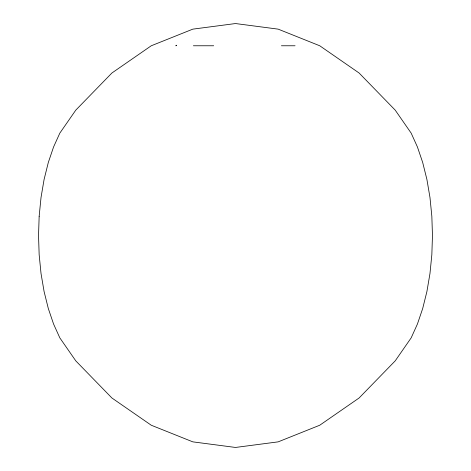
<?xml version="1.0" encoding="UTF-8"?>
<svg xmlns="http://www.w3.org/2000/svg" width="471" height="471" viewBox="0 0 471 471"><rect width="100%" height="100%" fill="white"/><g stroke="black" fill="none" stroke-linecap="round" stroke-linejoin="round"><path stroke-width="0.71" d="M193.381 45.769L213.699 45.769M281.411 45.769L295.064 45.769M39.158 216.307L38.534 235.5L39.158 254.693L41.024 273.504L44.097 291.573L48.313 308.534L53.588 324.066L59.823 337.854L75.79 360.874L111.91 397.995L151.262 425.231L192.822 441.857L235.5 447.45L278.178 441.857L319.738 425.231L359.09 397.995L395.21 360.874L411.177 337.854L417.412 324.066L422.687 308.534L426.903 291.573L429.976 273.504L431.842 254.693L432.466 235.5L431.842 216.307L429.976 197.496L426.903 179.427L422.687 162.466L417.412 146.934L411.177 133.146L395.21 110.126L359.09 73.005L319.738 45.769L278.178 29.143L235.5 23.55L192.822 29.143L151.262 45.769L111.91 73.005L75.79 110.126L59.823 133.146L53.588 146.934L48.313 162.466L44.097 179.427L41.024 197.496L39.158 216.307M176.625 45.263L175.936 45.769L176.625 45.263"/></g></svg>
